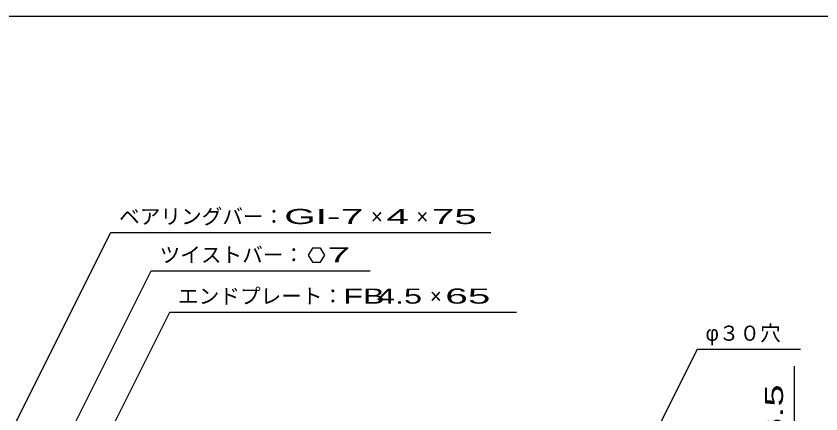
# Model space of a CAD drawing. Units: millimetres, scale not verified. Extents: x -1820 to 1731, y -1282 to 1054.
# Drawn here: x -1168 to -194, y 571 to 1054 of the extents above; entities that cross this region are included whole.
import ezdxf
from ezdxf.enums import TextEntityAlignment as Align

# ---------------------------------------------------------------- set-up
doc = ezdxf.new("R2010")
doc.units = ezdxf.units.MM
doc.header["$LTSCALE"] = 10
doc.layers.add('0_2', color=150, linetype='Continuous', lineweight=25)
doc.layers.add('22', color=4, linetype='Continuous', lineweight=25)
doc.styles.add('ベクトル', font='')
doc.styles.get('ベクトル').set_extended_font_data('ベクトル')

msp = doc.modelspace()

# ---------------------------------------------------------------- linework, layer by layer
at = {"layer": '0_2'}
msp.add_line((-1729, 1053.5), (1731, 1053.5), dxfattribs=at)
at = {"layer": '22'}
for p, q in [((-1235.1, 427.5), (-1053.35, 791)), ((-1053.35, 791), (-593.35, 791)), ((-809.35, 772.27), (-814.35, 763.6)), ((-799.35, 772.27), (-809.35, 772.27)), ((-794.35, 763.5), (-799.35, 772.27)), ((-814.35, 763.6), (-809.35, 754.94)), ((-799.35, 754.94), (-794.35, 763.6)), ((-809.35, 754.94), (-799.35, 754.94)), ((-1150.35, 452.5), (-1004.35, 744.5)), ((-1004.35, 744.5), (-739.35, 744.5)), ((-1079.75, 499), (-982, 694.5)), ((-982, 694.5), (-562, 694.5)), ((-423.2, 489.5), (-343.2, 649.5)), ((-343.2, 649.5), (-218.2, 649.5)), ((-225.5, 509), (-225.5, 629))]:
    msp.add_line(p, q, dxfattribs=at)

# ---------------------------------------------------------------- texts
at = {"layer": '22', "color": 2, "style": 'ベクトル'}
for s, p in [('ベアリングバー：', (-1043.35, 810.5)), ('×', (-738.35, 810.5)), ('×', (-683.35, 810.5)), ('ツイストバー：', (-994.35, 764)), ('エンドプレート：', (-972, 714)), ('×', (-667, 714)), ('φ３０穴', (-333.2, 669))]:
    msp.add_text(s, height=18.33, dxfattribs=at).set_placement(p, align=Align.MIDDLE_LEFT)
for s, width, p in [('GI-', 2, (-843.35, 810.5)), (' 7 ', 2, (-788.35, 810.5)), (' 4 ', 2, (-733.35, 810.5)), (' 75 ', 2, (-678.35, 810.5)), (' 7 ', 2, (-804.35, 764.1)), ('FB', 1.6, (-772, 714)), (' 4.5 ', 1.6, (-742, 714)), (' 65 ', 2, (-662, 714))]:
    msp.add_text(s, height=18.33, dxfattribs=dict(at, width=width)).set_placement(p, align=Align.MIDDLE_LEFT)
at = {"layer": '22', "color": 2, "style": 'ベクトル', "width": 1.65}
msp.add_text(' 36.5 ', height=21.99, rotation=90, dxfattribs=at).set_placement((-250.5, 499), align=Align.MIDDLE_LEFT)

doc.saveas('drawing.dxf')
